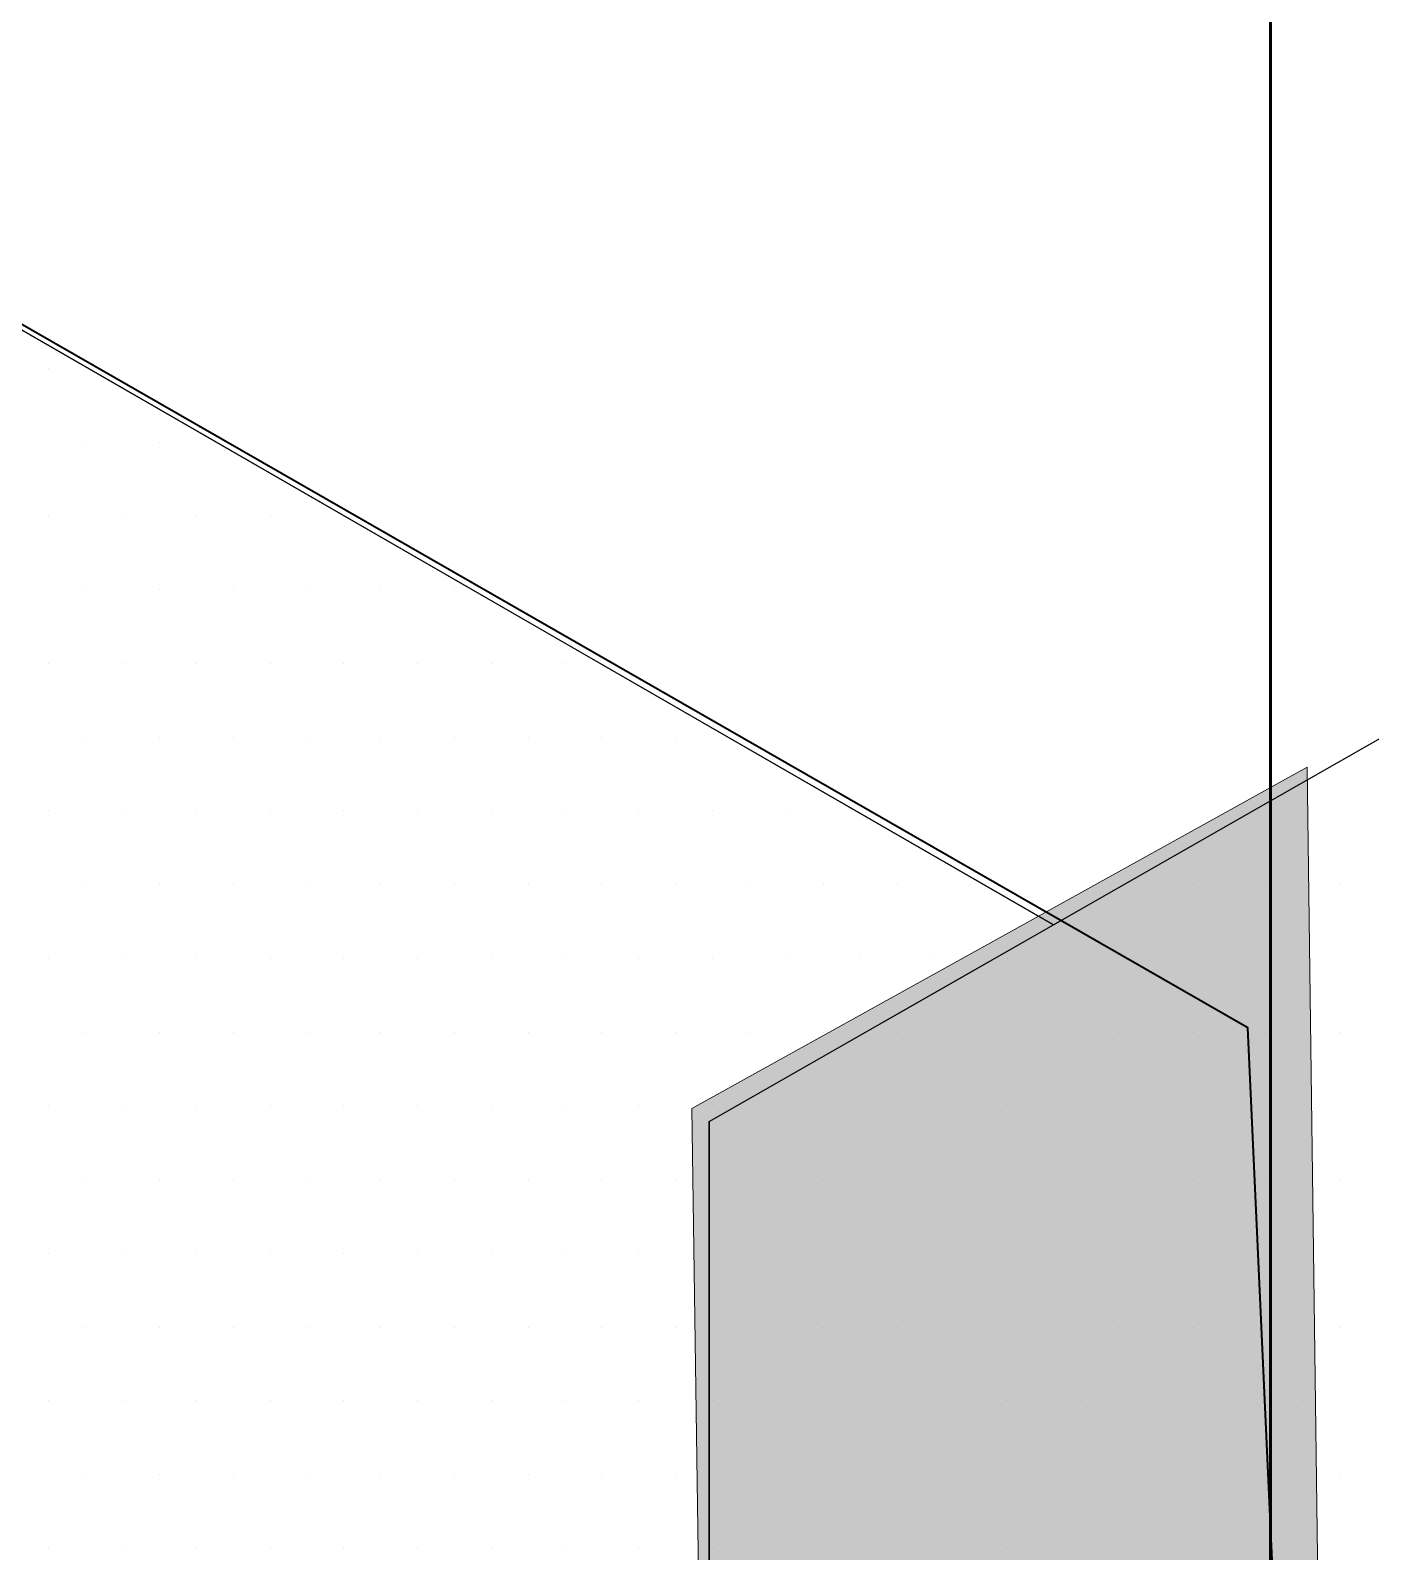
# Model space of a CAD drawing. Header units: inches. Extents: x -20.7 to 76.3, y -55.2 to 19.1.
# Drawn here: x -3.5528 to -3.212, y 6.7064 to 7.0932 of the extents above; entities that cross this region are included whole.
import ezdxf

# ---------------------------------------------------------------- set-up
doc = ezdxf.new("R2010")
doc.units = ezdxf.units.IN
doc.header["$MEASUREMENT"] = 0
doc.linetypes.add('AI-Linetype-36', pattern=[0.187557, 0.125038, -0.062519])
for name, color, linetype, lineweight in [('.ATI-HATCH', 7, 'Continuous', 0), ('G-ANNO-TTLB', 7, 'Continuous', 0), ('LOGOS', 7, 'Continuous', 0), ('TYVEK', 7, 'Continuous', 0)]:
    doc.layers.add(name, color=color, linetype=linetype, lineweight=lineweight)

# ---------------------------------------------------------------- blocks, each defined once
blk = doc.blocks.new('Block_668')
at = {"layer": '.ATI-HATCH'}
blk.add_lwpolyline([(-3.23742, 6.89729), (-3.38017, 6.8157), (-3.38017, 6.4223), (-3.23742, 6.50389)], close=True, dxfattribs=at)
at = {"layer": '.ATI-HATCH', "color": 8, "lineweight": 0, "true_color": 0x808080}
for points in [[(-3.25737, 6.87595), (-3.25737, 6.87595), (-3.25737, 6.87595), (-3.25737, 6.87595)], [(-3.23861, 6.87595), (-3.23861, 6.87595), (-3.23861, 6.87595), (-3.23861, 6.87595)], [(-3.30426, 6.85719), (-3.30426, 6.85719), (-3.30426, 6.85719), (-3.30426, 6.85719)], [(-3.2855, 6.85719), (-3.2855, 6.85719), (-3.2855, 6.85719), (-3.2855, 6.85719)], [(-3.26675, 6.85719), (-3.26675, 6.85719), (-3.26675, 6.85719), (-3.26675, 6.85719)], [(-3.24799, 6.85719), (-3.24799, 6.85719), (-3.24799, 6.85719), (-3.24799, 6.85719)], [(-3.33239, 6.83844), (-3.33239, 6.83844), (-3.33239, 6.83844), (-3.33239, 6.83844)], [(-3.31364, 6.83844), (-3.31364, 6.83844), (-3.31364, 6.83844), (-3.31364, 6.83844)], [(-3.29488, 6.83844), (-3.29488, 6.83844), (-3.29488, 6.83844), (-3.29488, 6.83844)], [(-3.27613, 6.83844), (-3.27613, 6.83844), (-3.27613, 6.83844), (-3.27613, 6.83844)], [(-3.25737, 6.83844), (-3.25737, 6.83844), (-3.25737, 6.83844), (-3.25737, 6.83844)], [(-3.23861, 6.83844), (-3.23861, 6.83844), (-3.23861, 6.83844), (-3.23861, 6.83844)], [(-3.36053, 6.81968), (-3.36053, 6.81968), (-3.36053, 6.81968), (-3.36053, 6.81968)], [(-3.34177, 6.81968), (-3.34177, 6.81968), (-3.34177, 6.81968), (-3.34177, 6.81968)], [(-3.32302, 6.81968), (-3.32302, 6.81968), (-3.32302, 6.81968), (-3.32302, 6.81968)], [(-3.30426, 6.81968), (-3.30426, 6.81968), (-3.30426, 6.81968), (-3.30426, 6.81968)], [(-3.2855, 6.81968), (-3.2855, 6.81968), (-3.2855, 6.81968), (-3.2855, 6.81968)], [(-3.26675, 6.81968), (-3.26675, 6.81968), (-3.26675, 6.81968), (-3.26675, 6.81968)], [(-3.24799, 6.81968), (-3.24799, 6.81968), (-3.24799, 6.81968), (-3.24799, 6.81968)], [(-3.3699, 6.80093), (-3.3699, 6.80093), (-3.3699, 6.80093), (-3.3699, 6.80093)], [(-3.35115, 6.80093), (-3.35115, 6.80093), (-3.35115, 6.80093), (-3.35115, 6.80093)], [(-3.33239, 6.80093), (-3.33239, 6.80093), (-3.33239, 6.80093), (-3.33239, 6.80093)], [(-3.31364, 6.80093), (-3.31364, 6.80093), (-3.31364, 6.80093), (-3.31364, 6.80093)], [(-3.29488, 6.80093), (-3.29488, 6.80093), (-3.29488, 6.80093), (-3.29488, 6.80093)], [(-3.27613, 6.80093), (-3.27613, 6.80093), (-3.27613, 6.80093), (-3.27613, 6.80093)], [(-3.25737, 6.80093), (-3.25737, 6.80093), (-3.25737, 6.80093), (-3.25737, 6.80093)], [(-3.23861, 6.80093), (-3.23861, 6.80093), (-3.23861, 6.80093), (-3.23861, 6.80093)], [(-3.37928, 6.78217), (-3.37928, 6.78217), (-3.37928, 6.78217), (-3.37928, 6.78217)], [(-3.36053, 6.78217), (-3.36053, 6.78217), (-3.36053, 6.78217), (-3.36053, 6.78217)], [(-3.34177, 6.78217), (-3.34177, 6.78217), (-3.34177, 6.78217), (-3.34177, 6.78217)], [(-3.32302, 6.78217), (-3.32302, 6.78217), (-3.32302, 6.78217), (-3.32302, 6.78217)], [(-3.30426, 6.78217), (-3.30426, 6.78217), (-3.30426, 6.78217), (-3.30426, 6.78217)], [(-3.2855, 6.78217), (-3.2855, 6.78217), (-3.2855, 6.78217), (-3.2855, 6.78217)], [(-3.26675, 6.78217), (-3.26675, 6.78217), (-3.26675, 6.78217), (-3.26675, 6.78217)], [(-3.24799, 6.78217), (-3.24799, 6.78217), (-3.24799, 6.78217), (-3.24799, 6.78217)], [(-3.3699, 6.76342), (-3.3699, 6.76342), (-3.3699, 6.76342), (-3.3699, 6.76342)], [(-3.35115, 6.76342), (-3.35115, 6.76342), (-3.35115, 6.76342), (-3.35115, 6.76342)], [(-3.33239, 6.76342), (-3.33239, 6.76342), (-3.33239, 6.76342), (-3.33239, 6.76342)], [(-3.31364, 6.76342), (-3.31364, 6.76342), (-3.31364, 6.76342), (-3.31364, 6.76342)], [(-3.29488, 6.76342), (-3.29488, 6.76342), (-3.29488, 6.76342), (-3.29488, 6.76342)], [(-3.27613, 6.76342), (-3.27613, 6.76342), (-3.27613, 6.76342), (-3.27613, 6.76342)], [(-3.25737, 6.76342), (-3.25737, 6.76342), (-3.25737, 6.76342), (-3.25737, 6.76342)], [(-3.23861, 6.76342), (-3.23861, 6.76342), (-3.23861, 6.76342), (-3.23861, 6.76342)], [(-3.37928, 6.74466), (-3.37928, 6.74466), (-3.37928, 6.74466), (-3.37928, 6.74466)], [(-3.36053, 6.74466), (-3.36053, 6.74466), (-3.36053, 6.74466), (-3.36053, 6.74466)], [(-3.34177, 6.74466), (-3.34177, 6.74466), (-3.34177, 6.74466), (-3.34177, 6.74466)], [(-3.32302, 6.74466), (-3.32302, 6.74466), (-3.32302, 6.74466), (-3.32302, 6.74466)], [(-3.30426, 6.74466), (-3.30426, 6.74466), (-3.30426, 6.74466), (-3.30426, 6.74466)], [(-3.2855, 6.74466), (-3.2855, 6.74466), (-3.2855, 6.74466), (-3.2855, 6.74466)], [(-3.26675, 6.74466), (-3.26675, 6.74466), (-3.26675, 6.74466), (-3.26675, 6.74466)], [(-3.24799, 6.74466), (-3.24799, 6.74466), (-3.24799, 6.74466), (-3.24799, 6.74466)], [(-3.3699, 6.7259), (-3.3699, 6.7259), (-3.3699, 6.7259), (-3.3699, 6.7259)], [(-3.35115, 6.7259), (-3.35115, 6.7259), (-3.35115, 6.7259), (-3.35115, 6.7259)], [(-3.33239, 6.7259), (-3.33239, 6.7259), (-3.33239, 6.7259), (-3.33239, 6.7259)], [(-3.31364, 6.7259), (-3.31364, 6.7259), (-3.31364, 6.7259), (-3.31364, 6.7259)], [(-3.29488, 6.7259), (-3.29488, 6.7259), (-3.29488, 6.7259), (-3.29488, 6.7259)], [(-3.27613, 6.7259), (-3.27613, 6.7259), (-3.27613, 6.7259), (-3.27613, 6.7259)], [(-3.25737, 6.7259), (-3.25737, 6.7259), (-3.25737, 6.7259), (-3.25737, 6.7259)], [(-3.23861, 6.7259), (-3.23861, 6.7259), (-3.23861, 6.7259), (-3.23861, 6.7259)], [(-3.37928, 6.70715), (-3.37928, 6.70715), (-3.37928, 6.70715), (-3.37928, 6.70715)], [(-3.36053, 6.70715), (-3.36053, 6.70715), (-3.36053, 6.70715), (-3.36053, 6.70715)], [(-3.34177, 6.70715), (-3.34177, 6.70715), (-3.34177, 6.70715), (-3.34177, 6.70715)], [(-3.32302, 6.70715), (-3.32302, 6.70715), (-3.32302, 6.70715), (-3.32302, 6.70715)], [(-3.30426, 6.70715), (-3.30426, 6.70715), (-3.30426, 6.70715), (-3.30426, 6.70715)], [(-3.2855, 6.70715), (-3.2855, 6.70715), (-3.2855, 6.70715), (-3.2855, 6.70715)], [(-3.26675, 6.70715), (-3.26675, 6.70715), (-3.26675, 6.70715), (-3.26675, 6.70715)], [(-3.24799, 6.70715), (-3.24799, 6.70715), (-3.24799, 6.70715), (-3.24799, 6.70715)]]:
    blk.add_open_spline(points, degree=3, dxfattribs=at)
blk = doc.blocks.new('Block_669')
at = {"layer": '.ATI-HATCH'}
blk.add_lwpolyline([(-2.94647, 7.06357), (-3.23742, 6.89729), (-3.23742, 6.50389), (-2.94647, 6.67018)], close=True, dxfattribs=at)
at = {"layer": '.ATI-HATCH', "color": 8, "lineweight": 0, "true_color": 0x808080}
for points in [[(-3.22924, 6.89471), (-3.22924, 6.89471), (-3.22924, 6.89471), (-3.22924, 6.89471)], [(-3.21986, 6.87595), (-3.21986, 6.87595), (-3.21986, 6.87595), (-3.21986, 6.87595)], [(-3.22924, 6.85719), (-3.22924, 6.85719), (-3.22924, 6.85719), (-3.22924, 6.85719)], [(-3.21986, 6.83844), (-3.21986, 6.83844), (-3.21986, 6.83844), (-3.21986, 6.83844)], [(-3.22924, 6.81968), (-3.22924, 6.81968), (-3.22924, 6.81968), (-3.22924, 6.81968)], [(-3.21986, 6.80093), (-3.21986, 6.80093), (-3.21986, 6.80093), (-3.21986, 6.80093)], [(-3.22924, 6.78217), (-3.22924, 6.78217), (-3.22924, 6.78217), (-3.22924, 6.78217)], [(-3.21986, 6.76342), (-3.21986, 6.76342), (-3.21986, 6.76342), (-3.21986, 6.76342)], [(-3.22924, 6.74466), (-3.22924, 6.74466), (-3.22924, 6.74466), (-3.22924, 6.74466)], [(-3.21986, 6.7259), (-3.21986, 6.7259), (-3.21986, 6.7259), (-3.21986, 6.7259)], [(-3.22924, 6.70715), (-3.22924, 6.70715), (-3.22924, 6.70715), (-3.22924, 6.70715)]]:
    blk.add_open_spline(points, degree=3, dxfattribs=at)
blk = doc.blocks.new('Block_673')
at = {"layer": '.ATI-HATCH'}
blk.add_lwpolyline([(-4.09919, 7.33076), (-4.52746, 7.086), (-3.38017, 6.4223), (-3.38017, 6.8157), (-3.2926, 6.86575)], close=True, dxfattribs=at)
at = {"layer": '.ATI-HATCH', "color": 8, "lineweight": 0, "true_color": 0x808080}
for points in [[(-3.54808, 7.00724), (-3.54808, 7.00724), (-3.54808, 7.00724), (-3.54808, 7.00724)], [(-3.53871, 6.98848), (-3.53871, 6.98848), (-3.53871, 6.98848), (-3.53871, 6.98848)], [(-3.51995, 6.98848), (-3.51995, 6.98848), (-3.51995, 6.98848), (-3.51995, 6.98848)], [(-3.54808, 6.96973), (-3.54808, 6.96973), (-3.54808, 6.96973), (-3.54808, 6.96973)], [(-3.52933, 6.96973), (-3.52933, 6.96973), (-3.52933, 6.96973), (-3.52933, 6.96973)], [(-3.51057, 6.96973), (-3.51057, 6.96973), (-3.51057, 6.96973), (-3.51057, 6.96973)], [(-3.49182, 6.96973), (-3.49182, 6.96973), (-3.49182, 6.96973), (-3.49182, 6.96973)], [(-3.47306, 6.96973), (-3.47306, 6.96973), (-3.47306, 6.96973), (-3.47306, 6.96973)], [(-3.53871, 6.95097), (-3.53871, 6.95097), (-3.53871, 6.95097), (-3.53871, 6.95097)], [(-3.51995, 6.95097), (-3.51995, 6.95097), (-3.51995, 6.95097), (-3.51995, 6.95097)], [(-3.50119, 6.95097), (-3.50119, 6.95097), (-3.50119, 6.95097), (-3.50119, 6.95097)], [(-3.48244, 6.95097), (-3.48244, 6.95097), (-3.48244, 6.95097), (-3.48244, 6.95097)], [(-3.46368, 6.95097), (-3.46368, 6.95097), (-3.46368, 6.95097), (-3.46368, 6.95097)], [(-3.44493, 6.95097), (-3.44493, 6.95097), (-3.44493, 6.95097), (-3.44493, 6.95097)], [(-3.54808, 6.93222), (-3.54808, 6.93222), (-3.54808, 6.93222), (-3.54808, 6.93222)], [(-3.52933, 6.93222), (-3.52933, 6.93222), (-3.52933, 6.93222), (-3.52933, 6.93222)], [(-3.51057, 6.93222), (-3.51057, 6.93222), (-3.51057, 6.93222), (-3.51057, 6.93222)], [(-3.49182, 6.93222), (-3.49182, 6.93222), (-3.49182, 6.93222), (-3.49182, 6.93222)], [(-3.47306, 6.93222), (-3.47306, 6.93222), (-3.47306, 6.93222), (-3.47306, 6.93222)], [(-3.4543, 6.93222), (-3.4543, 6.93222), (-3.4543, 6.93222), (-3.4543, 6.93222)], [(-3.43555, 6.93222), (-3.43555, 6.93222), (-3.43555, 6.93222), (-3.43555, 6.93222)], [(-3.41679, 6.93222), (-3.41679, 6.93222), (-3.41679, 6.93222), (-3.41679, 6.93222)], [(-3.53871, 6.91346), (-3.53871, 6.91346), (-3.53871, 6.91346), (-3.53871, 6.91346)], [(-3.51995, 6.91346), (-3.51995, 6.91346), (-3.51995, 6.91346), (-3.51995, 6.91346)], [(-3.50119, 6.91346), (-3.50119, 6.91346), (-3.50119, 6.91346), (-3.50119, 6.91346)], [(-3.48244, 6.91346), (-3.48244, 6.91346), (-3.48244, 6.91346), (-3.48244, 6.91346)], [(-3.46368, 6.91346), (-3.46368, 6.91346), (-3.46368, 6.91346), (-3.46368, 6.91346)], [(-3.44493, 6.91346), (-3.44493, 6.91346), (-3.44493, 6.91346), (-3.44493, 6.91346)], [(-3.42617, 6.91346), (-3.42617, 6.91346), (-3.42617, 6.91346), (-3.42617, 6.91346)], [(-3.40742, 6.91346), (-3.40742, 6.91346), (-3.40742, 6.91346), (-3.40742, 6.91346)], [(-3.38866, 6.91346), (-3.38866, 6.91346), (-3.38866, 6.91346), (-3.38866, 6.91346)], [(-3.54808, 6.89471), (-3.54808, 6.89471), (-3.54808, 6.89471), (-3.54808, 6.89471)], [(-3.52933, 6.89471), (-3.52933, 6.89471), (-3.52933, 6.89471), (-3.52933, 6.89471)], [(-3.51057, 6.89471), (-3.51057, 6.89471), (-3.51057, 6.89471), (-3.51057, 6.89471)], [(-3.49182, 6.89471), (-3.49182, 6.89471), (-3.49182, 6.89471), (-3.49182, 6.89471)], [(-3.47306, 6.89471), (-3.47306, 6.89471), (-3.47306, 6.89471), (-3.47306, 6.89471)], [(-3.4543, 6.89471), (-3.4543, 6.89471), (-3.4543, 6.89471), (-3.4543, 6.89471)], [(-3.43555, 6.89471), (-3.43555, 6.89471), (-3.43555, 6.89471), (-3.43555, 6.89471)], [(-3.41679, 6.89471), (-3.41679, 6.89471), (-3.41679, 6.89471), (-3.41679, 6.89471)], [(-3.39804, 6.89471), (-3.39804, 6.89471), (-3.39804, 6.89471), (-3.39804, 6.89471)], [(-3.37928, 6.89471), (-3.37928, 6.89471), (-3.37928, 6.89471), (-3.37928, 6.89471)], [(-3.36053, 6.89471), (-3.36053, 6.89471), (-3.36053, 6.89471), (-3.36053, 6.89471)], [(-3.53871, 6.87595), (-3.53871, 6.87595), (-3.53871, 6.87595), (-3.53871, 6.87595)], [(-3.51995, 6.87595), (-3.51995, 6.87595), (-3.51995, 6.87595), (-3.51995, 6.87595)], [(-3.50119, 6.87595), (-3.50119, 6.87595), (-3.50119, 6.87595), (-3.50119, 6.87595)], [(-3.48244, 6.87595), (-3.48244, 6.87595), (-3.48244, 6.87595), (-3.48244, 6.87595)], [(-3.46368, 6.87595), (-3.46368, 6.87595), (-3.46368, 6.87595), (-3.46368, 6.87595)], [(-3.44493, 6.87595), (-3.44493, 6.87595), (-3.44493, 6.87595), (-3.44493, 6.87595)], [(-3.42617, 6.87595), (-3.42617, 6.87595), (-3.42617, 6.87595), (-3.42617, 6.87595)], [(-3.40742, 6.87595), (-3.40742, 6.87595), (-3.40742, 6.87595), (-3.40742, 6.87595)], [(-3.38866, 6.87595), (-3.38866, 6.87595), (-3.38866, 6.87595), (-3.38866, 6.87595)], [(-3.3699, 6.87595), (-3.3699, 6.87595), (-3.3699, 6.87595), (-3.3699, 6.87595)], [(-3.35115, 6.87595), (-3.35115, 6.87595), (-3.35115, 6.87595), (-3.35115, 6.87595)], [(-3.33239, 6.87595), (-3.33239, 6.87595), (-3.33239, 6.87595), (-3.33239, 6.87595)], [(-3.31364, 6.87595), (-3.31364, 6.87595), (-3.31364, 6.87595), (-3.31364, 6.87595)], [(-3.54808, 6.85719), (-3.54808, 6.85719), (-3.54808, 6.85719), (-3.54808, 6.85719)], [(-3.52933, 6.85719), (-3.52933, 6.85719), (-3.52933, 6.85719), (-3.52933, 6.85719)], [(-3.51057, 6.85719), (-3.51057, 6.85719), (-3.51057, 6.85719), (-3.51057, 6.85719)], [(-3.49182, 6.85719), (-3.49182, 6.85719), (-3.49182, 6.85719), (-3.49182, 6.85719)], [(-3.47306, 6.85719), (-3.47306, 6.85719), (-3.47306, 6.85719), (-3.47306, 6.85719)], [(-3.4543, 6.85719), (-3.4543, 6.85719), (-3.4543, 6.85719), (-3.4543, 6.85719)], [(-3.43555, 6.85719), (-3.43555, 6.85719), (-3.43555, 6.85719), (-3.43555, 6.85719)], [(-3.41679, 6.85719), (-3.41679, 6.85719), (-3.41679, 6.85719), (-3.41679, 6.85719)], [(-3.39804, 6.85719), (-3.39804, 6.85719), (-3.39804, 6.85719), (-3.39804, 6.85719)], [(-3.37928, 6.85719), (-3.37928, 6.85719), (-3.37928, 6.85719), (-3.37928, 6.85719)], [(-3.36053, 6.85719), (-3.36053, 6.85719), (-3.36053, 6.85719), (-3.36053, 6.85719)], [(-3.34177, 6.85719), (-3.34177, 6.85719), (-3.34177, 6.85719), (-3.34177, 6.85719)], [(-3.32302, 6.85719), (-3.32302, 6.85719), (-3.32302, 6.85719), (-3.32302, 6.85719)], [(-3.53871, 6.83844), (-3.53871, 6.83844), (-3.53871, 6.83844), (-3.53871, 6.83844)], [(-3.51995, 6.83844), (-3.51995, 6.83844), (-3.51995, 6.83844), (-3.51995, 6.83844)], [(-3.50119, 6.83844), (-3.50119, 6.83844), (-3.50119, 6.83844), (-3.50119, 6.83844)], [(-3.48244, 6.83844), (-3.48244, 6.83844), (-3.48244, 6.83844), (-3.48244, 6.83844)], [(-3.46368, 6.83844), (-3.46368, 6.83844), (-3.46368, 6.83844), (-3.46368, 6.83844)], [(-3.44493, 6.83844), (-3.44493, 6.83844), (-3.44493, 6.83844), (-3.44493, 6.83844)], [(-3.42617, 6.83844), (-3.42617, 6.83844), (-3.42617, 6.83844), (-3.42617, 6.83844)], [(-3.40742, 6.83844), (-3.40742, 6.83844), (-3.40742, 6.83844), (-3.40742, 6.83844)], [(-3.38866, 6.83844), (-3.38866, 6.83844), (-3.38866, 6.83844), (-3.38866, 6.83844)], [(-3.3699, 6.83844), (-3.3699, 6.83844), (-3.3699, 6.83844), (-3.3699, 6.83844)], [(-3.35115, 6.83844), (-3.35115, 6.83844), (-3.35115, 6.83844), (-3.35115, 6.83844)], [(-3.54808, 6.81968), (-3.54808, 6.81968), (-3.54808, 6.81968), (-3.54808, 6.81968)], [(-3.52933, 6.81968), (-3.52933, 6.81968), (-3.52933, 6.81968), (-3.52933, 6.81968)], [(-3.51057, 6.81968), (-3.51057, 6.81968), (-3.51057, 6.81968), (-3.51057, 6.81968)], [(-3.49182, 6.81968), (-3.49182, 6.81968), (-3.49182, 6.81968), (-3.49182, 6.81968)], [(-3.47306, 6.81968), (-3.47306, 6.81968), (-3.47306, 6.81968), (-3.47306, 6.81968)], [(-3.4543, 6.81968), (-3.4543, 6.81968), (-3.4543, 6.81968), (-3.4543, 6.81968)], [(-3.43555, 6.81968), (-3.43555, 6.81968), (-3.43555, 6.81968), (-3.43555, 6.81968)], [(-3.41679, 6.81968), (-3.41679, 6.81968), (-3.41679, 6.81968), (-3.41679, 6.81968)], [(-3.39804, 6.81968), (-3.39804, 6.81968), (-3.39804, 6.81968), (-3.39804, 6.81968)], [(-3.37928, 6.81968), (-3.37928, 6.81968), (-3.37928, 6.81968), (-3.37928, 6.81968)], [(-3.53871, 6.80093), (-3.53871, 6.80093), (-3.53871, 6.80093), (-3.53871, 6.80093)], [(-3.51995, 6.80093), (-3.51995, 6.80093), (-3.51995, 6.80093), (-3.51995, 6.80093)], [(-3.50119, 6.80093), (-3.50119, 6.80093), (-3.50119, 6.80093), (-3.50119, 6.80093)], [(-3.48244, 6.80093), (-3.48244, 6.80093), (-3.48244, 6.80093), (-3.48244, 6.80093)], [(-3.46368, 6.80093), (-3.46368, 6.80093), (-3.46368, 6.80093), (-3.46368, 6.80093)], [(-3.44493, 6.80093), (-3.44493, 6.80093), (-3.44493, 6.80093), (-3.44493, 6.80093)], [(-3.42617, 6.80093), (-3.42617, 6.80093), (-3.42617, 6.80093), (-3.42617, 6.80093)], [(-3.40742, 6.80093), (-3.40742, 6.80093), (-3.40742, 6.80093), (-3.40742, 6.80093)], [(-3.38866, 6.80093), (-3.38866, 6.80093), (-3.38866, 6.80093), (-3.38866, 6.80093)], [(-3.54808, 6.78217), (-3.54808, 6.78217), (-3.54808, 6.78217), (-3.54808, 6.78217)], [(-3.52933, 6.78217), (-3.52933, 6.78217), (-3.52933, 6.78217), (-3.52933, 6.78217)], [(-3.51057, 6.78217), (-3.51057, 6.78217), (-3.51057, 6.78217), (-3.51057, 6.78217)], [(-3.49182, 6.78217), (-3.49182, 6.78217), (-3.49182, 6.78217), (-3.49182, 6.78217)], [(-3.47306, 6.78217), (-3.47306, 6.78217), (-3.47306, 6.78217), (-3.47306, 6.78217)], [(-3.4543, 6.78217), (-3.4543, 6.78217), (-3.4543, 6.78217), (-3.4543, 6.78217)], [(-3.43555, 6.78217), (-3.43555, 6.78217), (-3.43555, 6.78217), (-3.43555, 6.78217)], [(-3.41679, 6.78217), (-3.41679, 6.78217), (-3.41679, 6.78217), (-3.41679, 6.78217)], [(-3.39804, 6.78217), (-3.39804, 6.78217), (-3.39804, 6.78217), (-3.39804, 6.78217)], [(-3.53871, 6.76342), (-3.53871, 6.76342), (-3.53871, 6.76342), (-3.53871, 6.76342)], [(-3.51995, 6.76342), (-3.51995, 6.76342), (-3.51995, 6.76342), (-3.51995, 6.76342)], [(-3.50119, 6.76342), (-3.50119, 6.76342), (-3.50119, 6.76342), (-3.50119, 6.76342)], [(-3.48244, 6.76342), (-3.48244, 6.76342), (-3.48244, 6.76342), (-3.48244, 6.76342)], [(-3.46368, 6.76342), (-3.46368, 6.76342), (-3.46368, 6.76342), (-3.46368, 6.76342)], [(-3.44493, 6.76342), (-3.44493, 6.76342), (-3.44493, 6.76342), (-3.44493, 6.76342)], [(-3.42617, 6.76342), (-3.42617, 6.76342), (-3.42617, 6.76342), (-3.42617, 6.76342)], [(-3.40742, 6.76342), (-3.40742, 6.76342), (-3.40742, 6.76342), (-3.40742, 6.76342)], [(-3.38866, 6.76342), (-3.38866, 6.76342), (-3.38866, 6.76342), (-3.38866, 6.76342)], [(-3.54808, 6.74466), (-3.54808, 6.74466), (-3.54808, 6.74466), (-3.54808, 6.74466)], [(-3.52933, 6.74466), (-3.52933, 6.74466), (-3.52933, 6.74466), (-3.52933, 6.74466)], [(-3.51057, 6.74466), (-3.51057, 6.74466), (-3.51057, 6.74466), (-3.51057, 6.74466)], [(-3.49182, 6.74466), (-3.49182, 6.74466), (-3.49182, 6.74466), (-3.49182, 6.74466)], [(-3.47306, 6.74466), (-3.47306, 6.74466), (-3.47306, 6.74466), (-3.47306, 6.74466)], [(-3.4543, 6.74466), (-3.4543, 6.74466), (-3.4543, 6.74466), (-3.4543, 6.74466)], [(-3.43555, 6.74466), (-3.43555, 6.74466), (-3.43555, 6.74466), (-3.43555, 6.74466)], [(-3.41679, 6.74466), (-3.41679, 6.74466), (-3.41679, 6.74466), (-3.41679, 6.74466)], [(-3.39804, 6.74466), (-3.39804, 6.74466), (-3.39804, 6.74466), (-3.39804, 6.74466)], [(-3.53871, 6.7259), (-3.53871, 6.7259), (-3.53871, 6.7259), (-3.53871, 6.7259)], [(-3.51995, 6.7259), (-3.51995, 6.7259), (-3.51995, 6.7259), (-3.51995, 6.7259)], [(-3.50119, 6.7259), (-3.50119, 6.7259), (-3.50119, 6.7259), (-3.50119, 6.7259)], [(-3.48244, 6.7259), (-3.48244, 6.7259), (-3.48244, 6.7259), (-3.48244, 6.7259)], [(-3.46368, 6.7259), (-3.46368, 6.7259), (-3.46368, 6.7259), (-3.46368, 6.7259)], [(-3.44493, 6.7259), (-3.44493, 6.7259), (-3.44493, 6.7259), (-3.44493, 6.7259)], [(-3.42617, 6.7259), (-3.42617, 6.7259), (-3.42617, 6.7259), (-3.42617, 6.7259)], [(-3.40742, 6.7259), (-3.40742, 6.7259), (-3.40742, 6.7259), (-3.40742, 6.7259)], [(-3.38866, 6.7259), (-3.38866, 6.7259), (-3.38866, 6.7259), (-3.38866, 6.7259)], [(-3.54808, 6.70715), (-3.54808, 6.70715), (-3.54808, 6.70715), (-3.54808, 6.70715)], [(-3.52933, 6.70715), (-3.52933, 6.70715), (-3.52933, 6.70715), (-3.52933, 6.70715)], [(-3.51057, 6.70715), (-3.51057, 6.70715), (-3.51057, 6.70715), (-3.51057, 6.70715)], [(-3.49182, 6.70715), (-3.49182, 6.70715), (-3.49182, 6.70715), (-3.49182, 6.70715)], [(-3.47306, 6.70715), (-3.47306, 6.70715), (-3.47306, 6.70715), (-3.47306, 6.70715)], [(-3.4543, 6.70715), (-3.4543, 6.70715), (-3.4543, 6.70715), (-3.4543, 6.70715)], [(-3.43555, 6.70715), (-3.43555, 6.70715), (-3.43555, 6.70715), (-3.43555, 6.70715)], [(-3.41679, 6.70715), (-3.41679, 6.70715), (-3.41679, 6.70715), (-3.41679, 6.70715)], [(-3.39804, 6.70715), (-3.39804, 6.70715), (-3.39804, 6.70715), (-3.39804, 6.70715)]]:
    blk.add_open_spline(points, degree=3, dxfattribs=at)

msp = doc.modelspace()

# ---------------------------------------------------------------- hatches: boundary and pattern name
at = {"layer": 'G-ANNO-TTLB', "true_color": 0xff00ff, "transparency": 33554687}
h = msp.add_hatch(color=6, dxfattribs=at)
edge = h.paths.add_edge_path()
edge.add_spline(control_points=[(20.03424, -15.13455), (20.03424, -15.13455), (-20.6658, -15.13455), (-20.6658, -15.13455), (-20.6658, -15.13455), (-20.6658, 19.00075), (-20.6658, 19.00075), (-20.6658, 19.00075), (20.03424, 19.00075), (20.03424, 19.00075), (20.03424, 19.00075), (20.03424, -15.13455), (20.03424, -15.13455)], knot_values=[0, 0, 0, 0, 1, 1, 1, 2, 2, 2, 3, 3, 3, 4, 4, 4, 4], degree=3, periodic=0)
edge = h.paths.add_edge_path()
edge.add_spline(control_points=[(-20.54076, 18.87571), (-20.54076, 18.87571), (-20.54076, -15.00951), (-20.54076, -15.00951), (-20.54076, -15.00951), (19.9092, -15.00951), (19.9092, -15.00951), (19.9092, -15.00951), (19.9092, 18.87571), (19.9092, 18.87571), (19.9092, 18.87571), (-20.54076, 18.87571), (-20.54076, 18.87571)], knot_values=[0, 0, 0, 0, 1, 1, 1, 2, 2, 2, 3, 3, 3, 4, 4, 4, 4], degree=3, periodic=0)
edge.add_line((-20.54076, 18.87571), (-20.54076, 18.87571))
at = {"layer": 'LOGOS', "true_color": 0x000000, "transparency": 33554687}
h = msp.add_hatch(color=18, dxfattribs=at)
h.dxf.hatch_style = 2
h.paths.add_polyline_path([(-3.38457, 6.81902), (-3.37882, 6.41571), (-3.22282, 6.50453), (-3.22806, 6.90586)])
h = msp.add_hatch(color=18, dxfattribs=at)
h.dxf.hatch_style = 2
h.paths.add_polyline_path([(-3.38457, 6.81902), (-3.37882, 6.41571), (-3.22282, 6.50453), (-3.22806, 6.90586)])

# ---------------------------------------------------------------- linework, layer by layer
at = {"layer": 'G-ANNO-TTLB'}
for points in [[(20.03424, -15.13455), (20.03424, -15.13455), (-20.6658, -15.13455), (-20.6658, -15.13455), (-20.6658, -15.13455), (-20.6658, 19.00075), (-20.6658, 19.00075), (-20.6658, 19.00075), (20.03424, 19.00075), (20.03424, 19.00075), (20.03424, 19.00075), (20.03424, -15.13455), (20.03424, -15.13455)], [(-20.54076, 18.87571), (-20.54076, 18.87571), (-20.54076, -15.00951), (-20.54076, -15.00951), (-20.54076, -15.00951), (19.9092, -15.00951), (19.9092, -15.00951), (19.9092, -15.00951), (19.9092, 18.87571), (19.9092, 18.87571), (19.9092, 18.87571), (-20.54076, 18.87571), (-20.54076, 18.87571)]]:
    msp.add_open_spline(points, degree=3, knots=[0, 0, 0, 0, 1, 1, 1, 2, 2, 2, 3, 3, 3, 4, 4, 4, 4], dxfattribs=at)
at = {"layer": 'LOGOS'}
msp.add_lwpolyline([(-3.38457, 6.81902), (-3.37882, 6.41571), (-3.22282, 6.50453), (-3.22806, 6.90586)], close=True, dxfattribs=at)
msp.add_lwpolyline([(-3.38457, 6.81902), (-3.37882, 6.41571), (-3.22282, 6.50453), (-3.22806, 6.90586)], close=True, dxfattribs=at)
msp.add_open_spline([(-4.52746, 7.47939), (-4.52746, 7.47939), (-4.09919, 7.72416), (-4.09919, 7.72416), (-4.09919, 7.72416), (-4.09919, 7.35218), (-4.09919, 7.35218), (-4.09919, 7.33893), (-4.09211, 7.32669), (-4.08063, 7.32007), (-4.08063, 7.32007), (-3.24321, 6.83957), (-3.24321, 6.83957), (-3.24321, 6.83957), (-3.22806, 6.50927), (-3.22806, 6.50927), (-3.22806, 6.50927), (-3.38017, 6.4223), (-3.38017, 6.4223), (-3.38017, 6.4223), (-4.50922, 7.07524), (-4.50922, 7.07524), (-4.52052, 7.08191), (-4.52746, 7.09405), (-4.52746, 7.10717), (-4.52746, 7.10717), (-4.52746, 7.47939), (-4.52746, 7.47939)], degree=3, knots=[0, 0, 0, 0, 1, 1, 1, 2, 2, 2, 3, 3, 3, 4, 4, 4, 5, 5, 5, 6, 6, 6, 7, 7, 7, 8, 8, 8, 9, 9, 9, 9], dxfattribs=at)
at = {"layer": 'LOGOS', "color": 250, "lineweight": 35, "true_color": 0x231f20}
msp.add_open_spline([(-4.52746, 7.47939), (-4.52746, 7.47939), (-4.09919, 7.72416), (-4.09919, 7.72416), (-4.09919, 7.72416), (-4.09919, 7.35218), (-4.09919, 7.35218), (-4.09919, 7.33893), (-4.09211, 7.32669), (-4.08063, 7.32007), (-4.08063, 7.32007), (-3.24321, 6.83957), (-3.24321, 6.83957), (-3.24321, 6.83957), (-3.22806, 6.50927), (-3.22806, 6.50927), (-3.22806, 6.50927), (-3.38017, 6.4223), (-3.38017, 6.4223), (-3.38017, 6.4223), (-4.50922, 7.07524), (-4.50922, 7.07524), (-4.52052, 7.08191), (-4.52746, 7.09405), (-4.52746, 7.10717), (-4.52746, 7.10717), (-4.52746, 7.47939), (-4.52746, 7.47939)], degree=3, knots=[0, 0, 0, 0, 1, 1, 1, 2, 2, 2, 3, 3, 3, 4, 4, 4, 5, 5, 5, 6, 6, 6, 7, 7, 7, 8, 8, 8, 9, 9, 9, 9], dxfattribs=at)
at = {"layer": 'TYVEK', "color": 18, "lineweight": 25, "true_color": 0x000000}
msp.add_line((-3.23742, 8.88499), (-3.23742, 6.50389), dxfattribs=at)
at = {"layer": 'TYVEK', "color": 18, "lineweight": 60, "true_color": 0x000000}
msp.add_line((-3.23742, 6.5018), (-3.23742, 8.8829), dxfattribs=at)
at = {"layer": 'TYVEK', "color": 4, "lineweight": 25, "true_color": 0x00ffff}
for p, q in [((-4.09919, 7.33076), (-3.2926, 6.86575)), ((-3.38017, 6.8157), (-3.23742, 6.89729)), ((-3.38017, 6.8157), (-3.38017, 6.4223))]:
    msp.add_line(p, q, dxfattribs=at)
at = {"layer": 'TYVEK', "color": 4, "linetype": 'AI-Linetype-36', "lineweight": 25, "true_color": 0x00ffff}
msp.add_line((-3.23742, 6.89729), (-2.94647, 7.06357), dxfattribs=at)
at = {"layer": 'TYVEK', "color": 4, "lineweight": 25, "true_color": 0x00ffff}
msp.add_lwpolyline([(-4.09919, 7.33076), (-4.52746, 7.086), (-3.38017, 6.4223), (-3.38017, 6.8157), (-3.2926, 6.86575), (-4.09919, 7.33076)], close=True, dxfattribs=at)

# ---------------------------------------------------------------- block references
at = {"layer": '.ATI-HATCH'}
for name in ['Block_673', 'Block_669', 'Block_668']:
    msp.add_blockref(name, (0, 0), dxfattribs=at)

doc.saveas('drawing.dxf')
